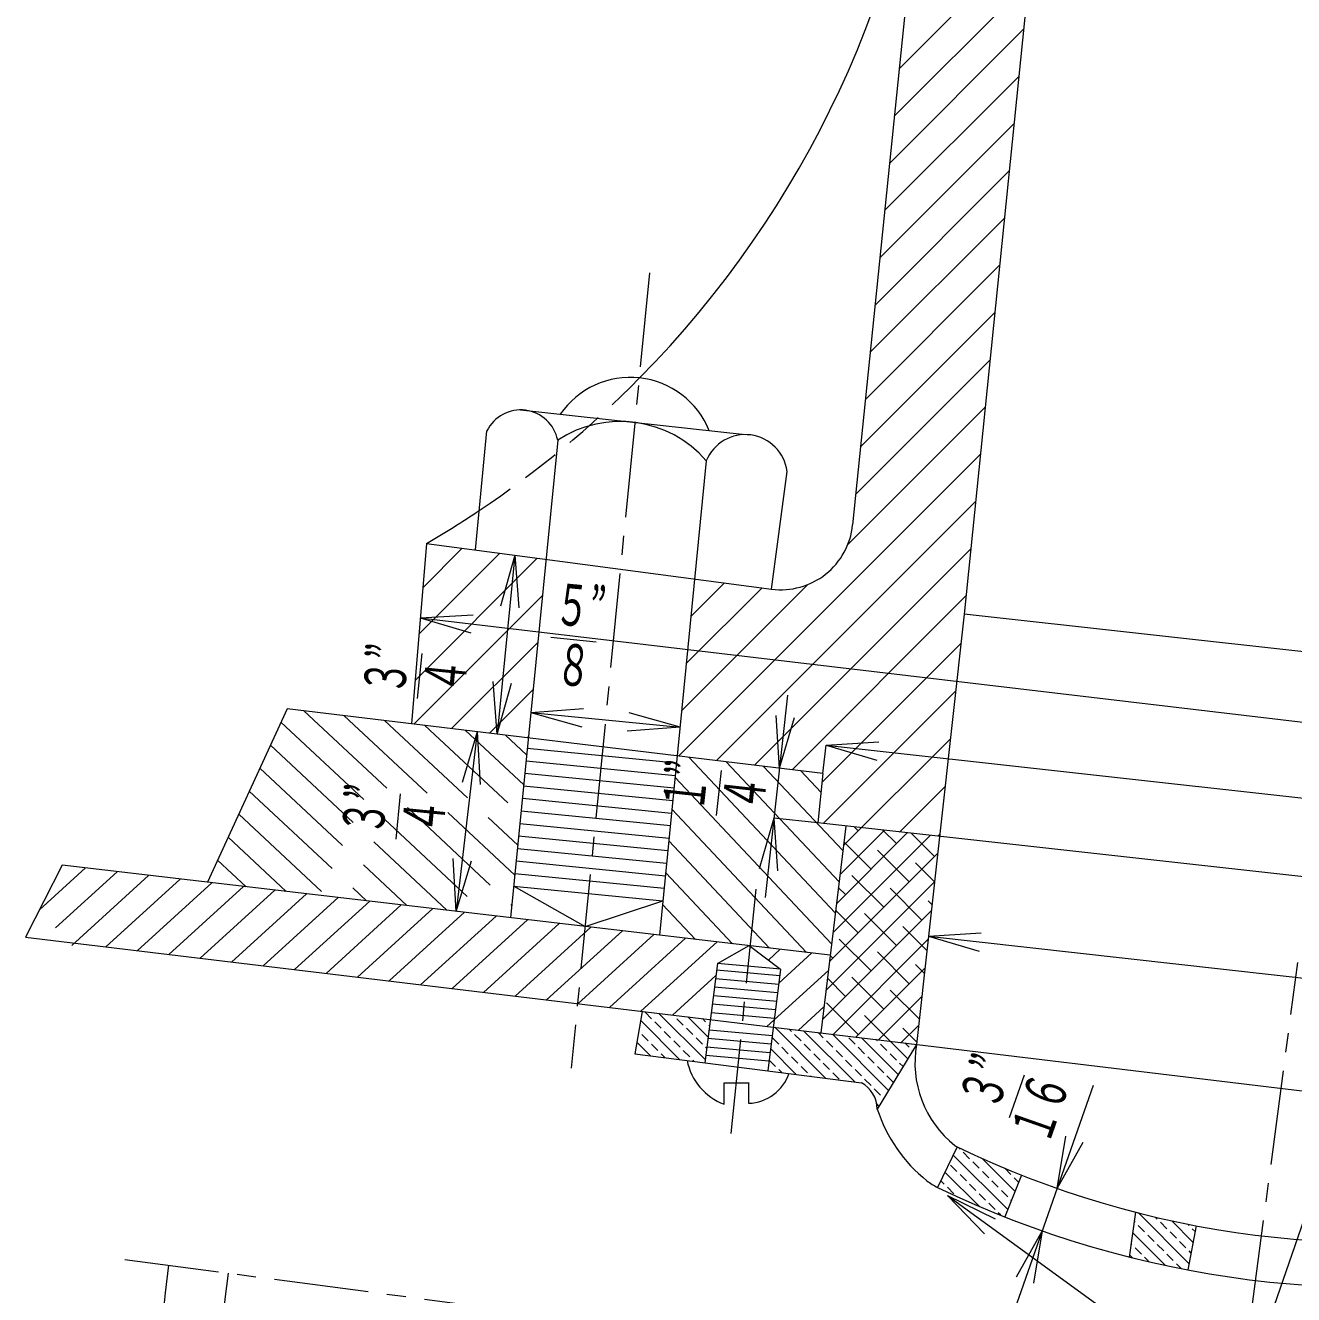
# Model space of a CAD drawing. Units: millimetres, scale not verified. Extents: x -574 to 574, y -406 to 12973.
# Drawn here: x 25.7 to 159.9, y -229.1 to -94.8 of the extents above; entities that cross this region are included whole.
import ezdxf
from ezdxf.enums import TextEntityAlignment as Align

# ---------------------------------------------------------------- set-up
doc = ezdxf.new("R2010")
doc.units = ezdxf.units.MM
doc.header["$LTSCALE"] = 2
for name, pattern in [('CHAIN1', [8, 5, -1, 1, -1]), ('DASHED', [7.5, 6, -1.5]), ('DASHED2', [3, 2, -1])]:
    doc.linetypes.add(name, pattern=pattern)
for name, color, linetype, lineweight in [('0-0_0', 3, 'Continuous', 18), ('0-1_芯', 4, 'CHAIN1', 18), ('0-2_寸法', 2, 'Continuous', 18)]:
    doc.layers.add(name, color=color, linetype=linetype, lineweight=lineweight)
doc.styles.add('ＭＳ ゴシック', font='')
doc.styles.get('ＭＳ ゴシック').set_extended_font_data('MS Gothic')

msp = doc.modelspace()

# ---------------------------------------------------------------- linework, layer by layer
at = {"layer": '0-0_0'}
for p, q in [((141.304, 2.771), (125.032, -157.129)), ((127.504, -7.626), (113.228, -147.68)), ((118.149, -99.406), (132.351, -85.203)), ((117.639, -104.406), (131.842, -90.202)), ((117.129, -109.405), (131.334, -95.201)), ((116.62, -114.405), (130.825, -100.2)), ((116.11, -119.405), (130.316, -105.199)), ((115.6, -124.405), (129.808, -110.197)), ((115.091, -129.405), (129.299, -115.196)), ((114.581, -134.404), (128.79, -120.195)), ((114.071, -139.404), (128.282, -125.194)), ((113.562, -144.404), (127.773, -130.193)), ((78.086, -135.504), (101.868, -138.117)), ((112.725, -149.731), (127.264, -135.192)), ((73.302, -150.324), (74.511, -137.711)), ((82.004, -138.701), (77.018, -189.244)), ((97.741, -140.883), (92.788, -191.088)), ((94.818, -172.128), (126.755, -140.19)), ((104.649, -154.463), (106.294, -142.009)), ((98.825, -172.611), (126.247, -145.189)), ((68.11, -149.638), (66.518, -168.716)), ((67.719, -154.326), (71.905, -150.139)), ((68.11, -149.638), (104.649, -154.463)), ((102.832, -173.094), (125.738, -150.188)), ((66.901, -164.124), (79.838, -151.187)), ((67.31, -159.225), (75.872, -150.663)), ((95.133, -167.323), (108.47, -153.986)), ((95.624, -162.341), (103.637, -154.329)), ((96.116, -157.36), (99.67, -153.805)), ((66.766, -168.749), (80.384, -155.131)), ((106.84, -173.577), (125.229, -155.187)), ((125.032, -157.129), (119.997, -202.648)), ((201.778, -165.617), (125.032, -157.129)), ((70.774, -169.231), (79.892, -160.113)), ((109.992, -174.915), (124.69, -160.216)), ((74.781, -169.714), (79.401, -165.095)), ((110.116, -179.28), (124.132, -165.265)), ((53.365, -167.134), (44.929, -185.491)), ((110.088, -173.968), (53.365, -167.134)), ((78.788, -170.197), (78.909, -170.076)), ((112.242, -181.645), (123.574, -170.313)), ((78.788, -171.301), (94.587, -172.86)), ((78.657, -172.628), (94.456, -174.186)), ((95.89, -172.258), (111.392, -188.719)), ((99.826, -172.732), (111.787, -185.433)), ((103.761, -173.206), (112.181, -182.147)), ((78.527, -173.954), (94.325, -175.513)), ((94.433, -174.415), (110.997, -192.005)), ((107.697, -173.68), (109.881, -176)), ((110.088, -173.968), (109.554, -179.218)), ((78.396, -175.281), (94.194, -176.839)), ((118.202, -180.174), (123.015, -175.362)), ((78.265, -176.607), (94.063, -178.166)), ((78.134, -177.933), (93.932, -179.492)), ((94.102, -177.769), (108.36, -192.909)), ((78.003, -179.26), (93.801, -180.818)), ((211.198, -190.46), (109.554, -179.218)), ((112.494, -179.543), (109.865, -201.431)), ((111.874, -184.707), (116.585, -179.995)), ((113.827, -180.059), (113.413, -179.645)), ((117.868, -181.406), (116.442, -179.98)), ((77.872, -180.586), (93.671, -182.145)), ((93.771, -181.122), (104.439, -192.451)), ((111.138, -190.831), (121.437, -180.532)), ((111.506, -187.769), (119.011, -180.264)), ((115.174, -184.1), (112.293, -181.219)), ((121.91, -182.753), (119.471, -180.315)), ((122.245, -180.622), (122.457, -180.41)), ((77.741, -181.913), (93.54, -183.471)), ((110.77, -193.893), (122.233, -182.429)), ((119.215, -185.447), (115.848, -182.08)), ((29.561, -183.694), (25.655, -191.315)), ((110.853, -193.201), (29.561, -183.694)), ((77.611, -183.239), (93.409, -184.798)), ((121.901, -185.439), (119.889, -183.427)), ((77.48, -184.566), (93.278, -186.124)), ((93.441, -184.476), (100.519, -191.992)), ((116.521, -188.142), (113.154, -184.774)), ((77.349, -185.892), (84.903, -190.166)), ((77.349, -185.892), (93.147, -187.451)), ((110.402, -196.955), (121.898, -185.459)), ((112.48, -186.794), (111.715, -186.029)), ((120.563, -189.489), (117.195, -186.121)), ((84.903, -190.166), (93.147, -187.451)), ((93.11, -187.83), (96.598, -191.534)), ((121.632, -187.864), (121.236, -187.468)), ((110.035, -200.016), (121.563, -188.488)), ((113.827, -190.836), (111.426, -188.434)), ((117.868, -192.183), (114.501, -188.815)), ((121.096, -192.716), (118.542, -190.162)), ((25.655, -191.315), (280.262, -221.902)), ((111.159, -201.586), (121.228, -191.517)), ((115.174, -194.877), (111.807, -191.509)), ((98.916, -194.088), (102.262, -192.196)), ((102.168, -192.249), (102.231, -192.192)), ((102.262, -192.196), (105.609, -194.68)), ((111.133, -193.53), (110.848, -193.245)), ((119.215, -196.224), (115.848, -192.856)), ((98.916, -194.088), (97.575, -204.593)), ((105.609, -194.68), (98.916, -194.088)), ((105.609, -194.68), (104.236, -205.443)), ((113.564, -201.875), (120.893, -194.546)), ((120.827, -195.142), (119.889, -194.203)), ((105.403, -196.295), (98.71, -195.703)), ((105.518, -195.394), (98.825, -194.802)), ((112.48, -197.571), (110.559, -195.65)), ((116.521, -198.918), (113.154, -195.55)), ((105.288, -197.196), (98.595, -196.604)), ((120.291, -199.993), (117.195, -196.897)), ((105.058, -198.999), (98.365, -198.406)), ((105.243, -198.104), (98.55, -197.511)), ((113.827, -201.612), (110.46, -198.244)), ((115.969, -202.164), (120.558, -197.575)), ((90.961, -199.16), (90.188, -203.65)), ((94.916, -204.254), (90.794, -200.131)), ((91.938, -199.928), (91.264, -199.255)), ((97.618, -204.261), (92.729, -199.372)), ((94.295, -199.591), (94.26, -199.556)), ((95.306, -200.602), (94.632, -199.928)), ((97.923, -201.872), (95.791, -199.74)), ((97.663, -200.265), (97.322, -199.924)), ((104.943, -199.9), (98.25, -199.307)), ((119.075, -204.165), (114.501, -199.591)), ((92.948, -200.938), (92.275, -200.265)), ((93.959, -201.949), (93.285, -201.275)), ((96.316, -201.612), (95.642, -200.938)), ((98.075, -200.677), (98, -200.602)), ((104.75, -201.732), (98.056, -201.139)), ((110.357, -206.223), (104.977, -200.844)), ((106.755, -201.275), (106.508, -201.028)), ((113.445, -206.617), (108.039, -201.212)), ((110.123, -201.949), (109.57, -201.396)), ((118.374, -202.453), (120.223, -200.604)), ((120.023, -202.419), (118.542, -200.938)), ((91.828, -203.86), (90.398, -202.43)), ((91.601, -202.285), (90.928, -201.612)), ((92.611, -203.296), (91.938, -202.622)), ((94.969, -202.959), (94.295, -202.285)), ((97.326, -202.622), (96.653, -201.949)), ((104.595, -202.629), (97.902, -202.037)), ((105.408, -202.622), (104.735, -201.949)), ((107.766, -202.285), (107.092, -201.612)), ((108.776, -203.296), (108.102, -202.622)), ((111.133, -202.959), (110.46, -202.285)), ((117.037, -207.515), (111.101, -201.579)), ((113.491, -202.622), (112.817, -201.949)), ((118.056, -205.84), (114.163, -201.947)), ((115.848, -202.285), (115.694, -202.131)), ((119.997, -202.648), (115.834, -209.493)), ((116.858, -203.296), (116.185, -202.622)), ((119.215, -202.959), (118.756, -202.499)), ((90.188, -203.65), (114.156, -206.708)), ((90.254, -203.632), (90.2, -203.579)), ((93.372, -204.057), (92.948, -203.632)), ((95.979, -203.969), (95.306, -203.296)), ((97.77, -203.066), (97.663, -202.959)), ((104.365, -204.431), (97.672, -203.839)), ((104.48, -203.53), (97.787, -202.938)), ((107.269, -205.829), (104.536, -203.097)), ((106.419, -203.632), (105.745, -202.959)), ((107.429, -204.643), (106.755, -203.969)), ((109.786, -204.306), (109.113, -203.632)), ((112.144, -203.969), (111.47, -203.296)), ((114.501, -203.632), (113.827, -202.959)), ((115.511, -204.643), (114.838, -203.969)), ((117.868, -204.306), (117.195, -203.632)), ((119.584, -203.328), (119.552, -203.296)), ((96.46, -204.451), (96.316, -204.306)), ((105.072, -204.979), (104.398, -204.306)), ((105.725, -205.632), (105.408, -205.316)), ((108.439, -205.653), (107.766, -204.979)), ((110.796, -205.316), (110.123, -204.643)), ((113.154, -204.979), (112.48, -204.306)), ((114.164, -205.99), (113.491, -205.316)), ((116.521, -205.653), (115.848, -204.979)), ((118.565, -205.003), (118.205, -204.643)), ((99.623, -206.706), (102.213, -206.706)), ((99.623, -208.978), (99.623, -206.706)), ((102.213, -206.681), (102.213, -208.887)), ((108.813, -206.026), (108.776, -205.99)), ((111.807, -206.327), (111.133, -205.653)), ((115.174, -207), (114.501, -206.327)), ((117.532, -206.663), (116.858, -205.99)), ((116.185, -208.01), (115.511, -207.337)), ((116.018, -209.19), (115.781, -208.953)), ((116.527, -208.353), (116.521, -208.347)), ((124.293, -213.498), (122.221, -217.786)), ((124.604, -213.735), (124.434, -213.566)), ((129.658, -220.136), (123.878, -214.357)), ((125.614, -214.746), (124.94, -214.072)), ((130.422, -218.206), (126.95, -214.734)), ((126.614, -219.787), (123, -216.173)), ((124.267, -216.093), (123.593, -215.419)), ((126.624, -215.756), (125.951, -215.082)), ((127.634, -216.766), (126.961, -216.093)), ((129.992, -216.429), (129.325, -215.763)), ((122.92, -217.44), (122.561, -217.081)), ((125.277, -217.103), (124.604, -216.429)), ((126.287, -218.113), (125.614, -217.44)), ((128.645, -217.776), (127.971, -217.103)), ((131.103, -216.486), (129.35, -220.914)), ((130.804, -217.241), (130.329, -216.766)), ((123.93, -218.45), (123.257, -217.776)), ((127.298, -219.123), (126.624, -218.45)), ((129.655, -218.787), (128.982, -218.113)), ((128.308, -220.134), (127.634, -219.46)), ((130.04, -219.171), (129.992, -219.123)), ((128.915, -220.741), (128.645, -220.47)), ((143.185, -220.415), (142.512, -225.159)), ((143.125, -221.481), (143.045, -221.4)), ((148.829, -225.838), (143.484, -220.492)), ((145.483, -221.144), (145.267, -220.928)), ((146.493, -222.154), (145.819, -221.481)), ((149.259, -223.573), (147.007, -221.321)), ((146.348, -226.051), (142.878, -222.58)), ((144.136, -222.491), (143.462, -221.817)), ((145.146, -223.501), (144.472, -222.828)), ((147.503, -223.165), (146.83, -222.491)), ((149.587, -221.845), (148.699, -226.524)), ((148.85, -221.817), (148.707, -221.674)), ((149.474, -222.441), (149.187, -222.154)), ((142.789, -223.838), (142.71, -223.76)), ((143.799, -224.848), (143.125, -224.175)), ((146.156, -224.512), (145.483, -223.838)), ((148.514, -224.175), (147.84, -223.501)), ((142.846, -225.242), (142.543, -224.94)), ((144.617, -225.667), (144.136, -225.185)), ((147.167, -225.522), (146.493, -224.848)), ((149.044, -224.705), (148.85, -224.512)), ((148.042, -226.397), (147.503, -225.859))]:
    msp.add_line(p, q, dxfattribs=at)
at = {"layer": '0-0_0', "linetype": 'DASHED'}
for p, q in [((55.145, -167.348), (77.149, -187.921)), ((59.414, -167.863), (77.463, -184.738)), ((52.713, -168.552), (74.533, -188.953)), ((63.684, -168.377), (77.777, -181.554)), ((67.953, -168.892), (78.091, -178.371)), ((72.222, -169.406), (78.405, -175.187)), ((76.491, -169.92), (78.719, -172.003)), ((51.596, -170.984), (70.282, -188.456)), ((50.478, -173.416), (66.031, -187.959)), ((49.36, -175.849), (61.781, -187.462)), ((48.242, -178.281), (57.53, -186.965)), ((47.124, -180.713), (53.279, -186.467)), ((27.138, -188.422), (32.017, -183.981)), ((46.007, -183.145), (49.028, -185.97)), ((28.848, -190.3), (35.36, -184.372)), ((30.558, -192.179), (38.704, -184.763)), ((34.158, -192.336), (42.047, -185.154)), ((37.491, -192.736), (45.391, -185.545)), ((40.824, -193.137), (48.734, -185.936)), ((44.158, -193.537), (52.078, -186.327)), ((47.491, -193.938), (55.421, -186.718)), ((50.824, -194.338), (58.765, -187.109)), ((54.157, -194.739), (62.108, -187.5)), ((57.49, -195.139), (65.452, -187.891)), ((60.824, -195.539), (68.795, -188.282)), ((64.157, -195.94), (72.139, -188.673)), ((67.49, -196.34), (75.482, -189.064)), ((70.823, -196.741), (78.826, -189.455)), ((74.156, -197.141), (82.169, -189.846)), ((77.49, -197.542), (85.513, -190.237)), ((80.823, -197.942), (88.857, -190.628)), ((84.156, -198.342), (92.2, -191.019)), ((87.489, -198.743), (95.544, -191.41)), ((90.822, -199.143), (98.887, -191.801)), ((104.321, -193.724), (105.574, -192.584)), ((105.421, -196.158), (108.918, -192.975)), ((94.156, -199.544), (98.754, -195.358)), ((104.155, -200.745), (110.658, -194.825)), ((107.489, -201.146), (110.195, -198.682))]:
    msp.add_line(p, q, dxfattribs=at)
at = {"layer": '0-0_0'}
for centre, radius, start, end in [((13.292, -55.734), 108.734, 315.37772, 354.60019), ((89.7, -141.068), 9.01, 21.96624, 145.49531), ((78.086, -139.503), 3.999, 11.57664, 153.36753), ((88.624, -148.802), 12.076, 40.97455, 123.23631), ((101.868, -142.579), 4.462, 7.33939, 157.66583), ((13.292, -55.734), 108.734, 300.27515, 303.75138), ((105.647, -146.908), 7.62, 262.47822, 354.1894), ((130.99, -204.599), 11.165, 169.9384, 231.60911), ((101.797, -203.164), 6.207, 190.99776, 249.49557), ((102.068, -204.2), 4.689, 271.7822, 341.31888), ((112.611, -209.537), 3.224, 0.78146, 61.35453), ((130.99, -204.599), 15.927, 197.89616, 231.60911), ((124.845, -212.354), 1.27, 231.60911, 244.21256), ((168.542, -121.912), 101.715, 244.21256, 281.45154), ((124.845, -212.354), 6.032, 231.60911, 244.21256), ((168.542, -121.912), 106.477, 244.21256, 281.45154)]:
    msp.add_arc(centre, radius, start, end, dxfattribs=at)
at = {"layer": '0-0_0', "color": 1, "linetype": 'DASHED2'}
for centre, radius, start, end in [((13.292, -55.734), 108.734, 303.75138, 315.37772), ((154.12, -241.032), 114.3, 172.45022, 352.45022), ((154.12, -241.032), 107.95, 172.45022, 352.45022)]:
    msp.add_arc(centre, radius, start, end, dxfattribs=at)
at = {"layer": '0-1_芯'}
for p, q in [((91.729, -120.979), (83.424, -205.163)), ((100.368, -212.087), (103.156, -184.806)), ((149.114, -278.801), (160.354, -193.998)), ((36.177, -225.4), (298.385, -260.152))]:
    msp.add_line(p, q, dxfattribs=at)
at = {"layer": '0-2_寸法'}
for p, q in [((77.466, -150.873), (75.597, -169.813)), ((77.466, -150.873), (75.957, -156.266)), ((77.466, -150.873), (77.892, -156.457)), ((67.455, -157.489), (73.046, -157.171)), ((67.455, -157.489), (72.818, -159.102)), ((81.289, -159.557), (86.074, -160.029)), ((67.17, -166.059), (67.643, -161.273)), ((75.597, -169.813), (75.171, -164.229)), ((75.597, -169.813), (77.106, -164.42)), ((106.339, -165.699), (103.972, -187.099)), ((79.161, -167.52), (84.745, -167.094)), ((79.161, -167.52), (94.96, -169.079)), ((79.161, -167.52), (84.554, -169.029)), ((94.96, -169.079), (89.567, -167.569)), ((105.486, -173.414), (105.126, -167.825)), ((94.96, -169.079), (89.376, -169.505)), ((105.486, -173.414), (107.059, -168.039)), ((73.491, -169.559), (71.885, -174.923)), ((73.491, -169.559), (73.816, -175.149)), ((110.088, -173.968), (110.418, -170.985)), ((110.418, -170.985), (116.006, -170.625)), ((110.418, -170.985), (115.792, -172.558)), ((110.418, -170.985), (212.108, -182.232)), ((98.809, -178.436), (99.337, -173.657)), ((177.537, -173.374), (141.212, -278.326)), ((64.904, -180.916), (65.377, -176.13)), ((104.901, -178.703), (103.328, -184.078)), ((71.267, -188.571), (72.874, -183.207)), ((121.262, -191.211), (126.851, -190.855)), ((121.262, -191.211), (197.903, -199.742)), ((121.262, -191.211), (126.636, -192.787)), ((129.821, -210.402), (131.413, -205.864)), ((129.851, -232.221), (138.711, -206.962)), ((134.876, -217.894), (135.784, -212.368)), ((134.876, -217.894), (137.619, -213.012)), ((123.281, -218.659), (128.316, -221.11)), ((123.281, -218.659), (127.174, -222.684)), ((123.281, -218.659), (162.247, -246.928)), ((133.3, -222.388), (130.557, -227.27)), ((133.3, -222.388), (132.392, -227.914))]:
    msp.add_line(p, q, dxfattribs=at)
for points in [[(67.455, -157.489), (253.488, -179.473), (247.897, -179.791)], [(73.491, -169.559), (71.267, -188.571), (70.942, -182.981)], [(109.508, -179.213), (104.901, -178.703), (105.261, -184.292)]]:
    msp.add_lwpolyline(points, dxfattribs=at)

# ---------------------------------------------------------------- texts
at = {"layer": '0-2_寸法', "style": 'ＭＳ ゴシック', "width": 0.6}
for s, rotation, p in [('５”', 354.366, (81.426, -159.478)), ('３”', 84.366, (67.091, -165.921)), ('８', 354.366, (81.589, -165.827)), ('４', 84.366, (73.441, -165.758)), ('１”', 83.689, (98.731, -178.298)), ('３”', 84.366, (64.825, -180.779)), ('４', 83.689, (105.082, -178.21)), ('４', 84.366, (71.174, -180.615)), ('３”', 70.671, (129.777, -210.249)), ('１６', 70.671, (135.185, -213.874))]:
    msp.add_text(s, height=4.399, rotation=rotation, dxfattribs=at).set_placement(p, align=Align.BOTTOM_LEFT)

doc.saveas('drawing.dxf')
